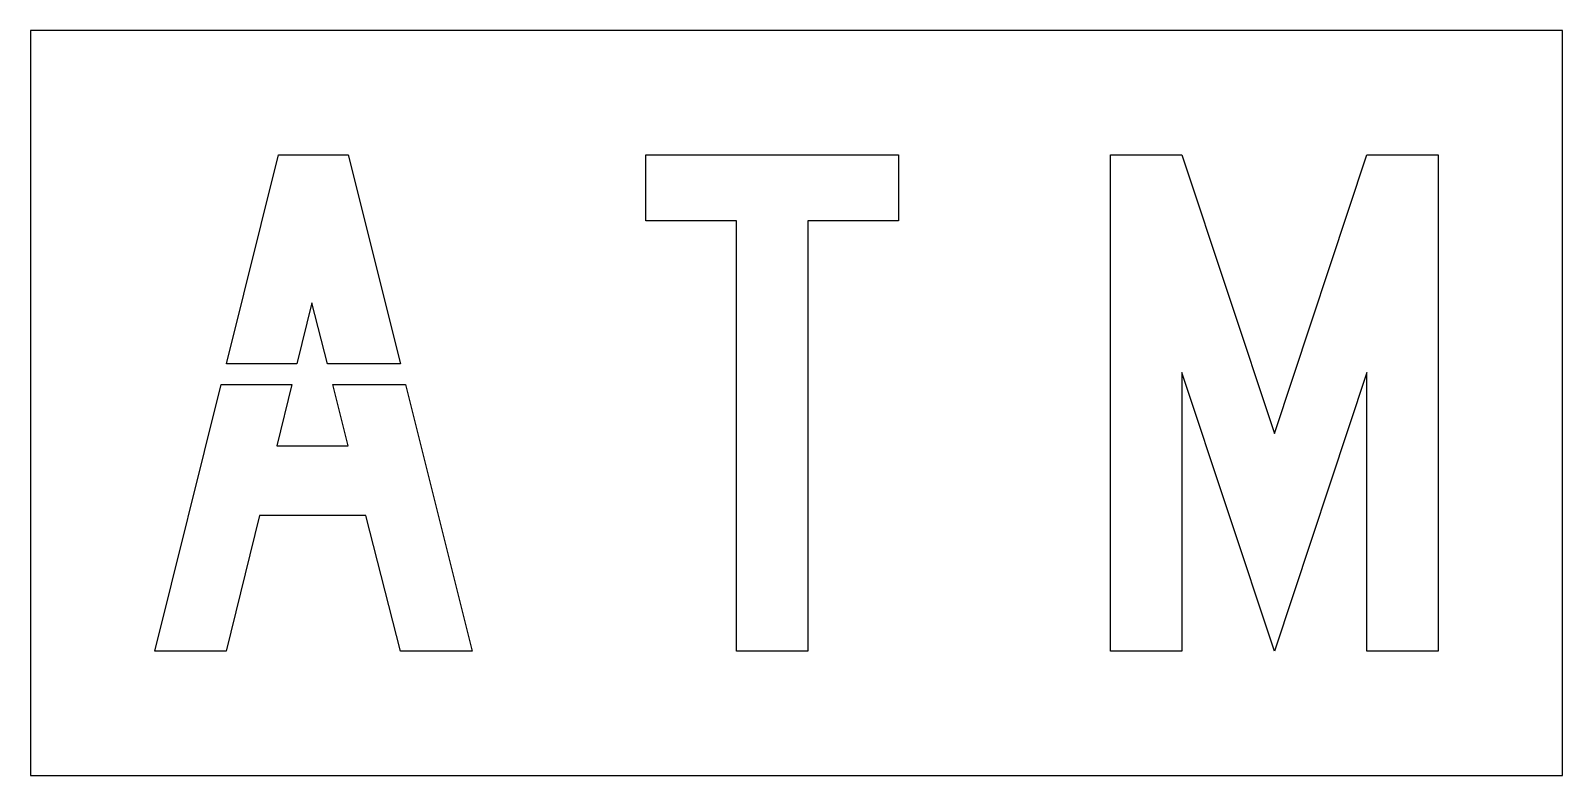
# Model space of a CAD drawing. Extents: x 0 to 37, y 0 to 18.
import ezdxf

# ---------------------------------------------------------------- set-up
doc = ezdxf.new("R2010")
doc.units = 0
doc.layers.add('CUT', color=7, linetype='Continuous')
doc.layers.add('OUTSIDE', color=1, linetype='Continuous')

msp = doc.modelspace()

# ---------------------------------------------------------------- linework, layer by layer
at = {"layer": 'CUT'}
for points in [[(4.7302, 9.9458), (5.9892, 15), (7.674, 15), (8.933, 9.9458), (7.1675, 9.9458), (6.7896, 11.4216), (6.4296, 9.9458)], [(17.0468, 3), (17.0468, 13.4004), (14.858, 13.4004), (14.858, 15), (20.9636, 15), (20.9636, 13.4004), (18.7736, 13.4004), (18.7736, 3)], [(30.0424, 3), (27.8104, 9.7368), (27.8104, 3), (26.0848, 3), (26.0848, 15), (27.8104, 15), (30.0424, 8.2632), (32.2744, 15), (34, 15), (34, 3), (32.2744, 3), (32.2744, 9.7368)], [(4.6052, 9.4438), (6.3072, 9.4438), (5.9472, 7.968), (7.674, 7.968), (7.2961, 9.4438), (9.058, 9.4438), (10.6632, 3), (8.9364, 3), (8.094, 6.2844), (5.526, 6.2844), (4.7256, 3), (3, 3)]]:
    msp.add_lwpolyline(points, close=True, dxfattribs=at)
at = {"layer": 'OUTSIDE'}
msp.add_lwpolyline([(0, 0), (37, 0), (37, 18), (0, 18)], close=True, dxfattribs=at)

doc.saveas('drawing.dxf')
